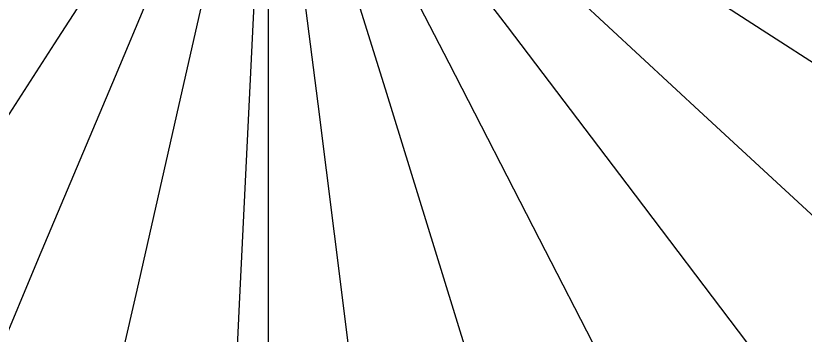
# Model space of a CAD drawing. Extents: x -36224 to 36225, y -38121 to 34420.
# Drawn here: x -142.6 to 302.7, y -407.4 to -227.1 of the extents above; entities that cross this region are included whole.
import ezdxf

# ---------------------------------------------------------------- set-up
doc = ezdxf.new("R2010")
doc.units = 0
doc.layers.add('MERIDIANS', color=7, linetype='Continuous')

msp = doc.modelspace()

# ---------------------------------------------------------------- linework, layer by layer
at = {"layer": 'MERIDIANS'}
for p, q in [((134.70822, -233.22004), (67.32541, -144.4109)), ((-120.75783, -242.99221), (-60.35278, -149.29428)), ((101.8358, -253.9211), (50.89549, -154.75562)), ((-86.39975, -261.12175), (-43.18064, -158.35385)), ((-49.41427, -273.00785), (-24.69594, -164.29338)), ((65.86667, -268.59788), (32.9185, -162.08971)), ((-10.92604, -278.28874), (-5.46052, -166.93222)), ((-0.00389, -278.55682), (-0.00194, -167.06618)), ((0.00389, -278.55682), (0.00194, -167.06618)), ((27.89447, -276.80369), (13.94088, -166.19015)), ((281.10197, -236.91162), (187.29061, -176.42885)), ((245.37707, -282.98729), (163.48464, -207.12463)), ((202.18962, -322.15912), (134.70822, -233.22004)), ((375.10068, -297.51518), (281.10197, -236.91162)), ((-181.25206, -336.8285), (-120.75783, -242.99221)), ((152.8521, -353.2345), (101.8358, -253.9211)), ((-129.68375, -364.04394), (-86.39975, -261.12175)), ((98.86464, -375.26706), (65.86667, -268.59788)), ((-74.17012, -381.88732), (-49.41427, -273.00785)), ((-16.39989, -389.81508), (-10.92604, -278.28874)), ((-0.00584, -390.21752), (-0.00389, -278.55682)), ((0.00584, -390.21752), (0.00389, -278.55682)), ((41.86932, -387.58569), (27.89447, -276.80369)), ((327.43649, -359.00465), (245.37707, -282.98729)), ((269.81106, -411.28276), (202.18962, -322.15912)), ((203.97572, -452.75681), (152.8521, -353.2345)), ((-173.05923, -467.18366), (-129.68375, -364.04394)), ((131.93269, -482.16279), (98.86464, -375.26706)), ((-98.9787, -490.9987), (-74.17012, -381.88732)), ((-21.88544, -501.57976), (-16.39989, -389.81508)), ((-0.00779, -502.11689), (-0.00584, -390.21752)), ((0.00779, -502.11689), (0.00584, -390.21752)), ((55.874, -498.60421), (41.86932, -387.58569))]:
    msp.add_line(p, q, dxfattribs=at)

doc.saveas('drawing.dxf')
